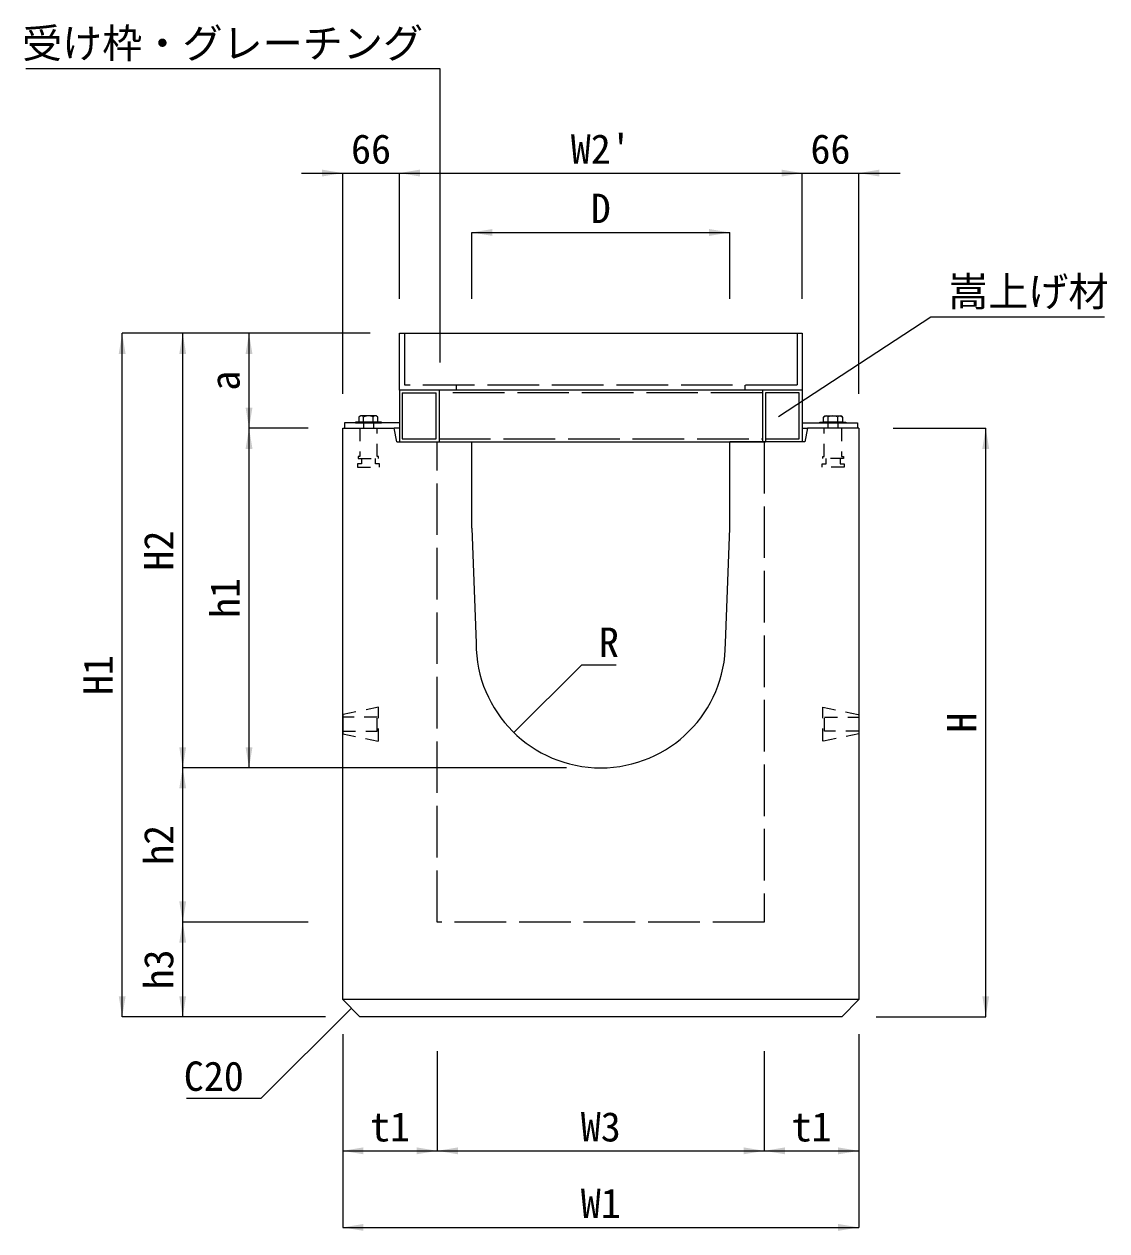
# Model space of a CAD drawing. Units: millimetres at full size. Extents: x 1009 to 10088, y 2190 to 8656.
# Drawn here: x 7543 to 8801, y 5542 to 6945 of the extents above; entities that cross this region are included whole.
import ezdxf
from ezdxf.enums import TextEntityAlignment as Align

# ---------------------------------------------------------------- set-up
doc = ezdxf.new("R2010")
doc.units = ezdxf.units.MM
doc.header["$LTSCALE"] = 10
doc.linetypes.add('DASHED', pattern=[7.5, 6, -1.5])
doc.linetypes.add('USER1', pattern=[2.7, 1.5, -1.2])
for name, color, linetype, lineweight in [('(0-0)', 4, 'Continuous', 13), ('寸法線', 7, 'Continuous', 9), ('引出線', 4, 'Continuous', 13), ('ｲﾝｻｰﾄ', 3, 'USER1', 9)]:
    doc.layers.add(name, color=color, linetype=linetype, lineweight=lineweight)
doc.styles.add('ＭＳ ゴシック', font='')
doc.styles.get('ＭＳ ゴシック').set_extended_font_data('MS Gothic')

# ---------------------------------------------------------------- blocks, each defined once
blk = doc.blocks.new('filled_arrow')
at = {"color": 0, "linetype": 'Continuous', "lineweight": -2}
blk.add_solid([(7.5, 1.25), (0, 0), (7.5, -1.25)], dxfattribs=at)

msp = doc.modelspace()

# ---------------------------------------------------------------- linework, layer by layer
at = {"layer": '(0-0)', "color": 2}
for p, q in [((7978.89, 6585.77), (8447.16, 6585.77)), ((7978.89, 6519.76), (7978.89, 6585.77)), ((8447.16, 6585.77), (8447.16, 6519.76)), ((7978.89, 6519.76), (7978.89, 6459.59)), ((8447.16, 6519.76), (7978.89, 6519.76)), ((8447.16, 6519.76), (8447.16, 6459.59)), ((7913.03, 5811.12), (7913.03, 6475.47)), ((7913.03, 6475.47), (7972.78, 6475.47)), ((7976.12, 6459.59), (7972.78, 6475.47)), ((8453.28, 6475.47), (8450.35, 6459.59)), ((8513.03, 6475.47), (8453.28, 6475.47)), ((8513.03, 6475.47), (8513.03, 5811.12)), ((7976.12, 6459.59), (7981.97, 6459.59)), ((7981.97, 6459.59), (8025.01, 6459.59)), ((8025.01, 6459.59), (8404.39, 6459.59)), ((8063.03, 6359.31), (8063.03, 6459.59)), ((8450.35, 6459.59), (8363.03, 6459.59)), ((8363.03, 6359.31), (8363.03, 6459.59)), ((8063.03, 6359.31), (8068.04, 6225.61)), ((8358.01, 6225.61), (8363.03, 6359.31)), ((7933.08, 5791.07), (7913.03, 5811.12)), ((8513.03, 5811.12), (8493.39, 5791.07)), ((8493.39, 5791.07), (7933.08, 5791.07))]:
    msp.add_line(p, q, dxfattribs=at)
at = {"layer": '(0-0)', "linetype": 'DASHED', "lineweight": 9}
for p, q in [((7985.16, 6525.61), (7985.16, 6585.77)), ((8441.31, 6585.77), (8441.31, 6525.61)), ((8441.31, 6525.61), (7985.16, 6525.61)), ((8045.06, 6525.61), (8045.06, 6519.76)), ((8380.99, 6519.76), (8380.99, 6525.61)), ((7982.24, 6516.41), (8021.67, 6516.41)), ((7982.24, 6516.41), (7982.24, 6462.93)), ((8021.67, 6462.93), (8021.67, 6516.41)), ((8025.01, 6519.76), (8025.01, 6459.59)), ((8401.05, 6516.41), (8025.01, 6516.41)), ((8401.05, 6519.76), (8401.05, 6462.93)), ((8443.82, 6516.41), (8404.39, 6516.41)), ((8404.39, 6516.41), (8404.39, 6462.93)), ((8443.82, 6462.93), (8443.82, 6516.41)), ((7982.24, 6462.93), (8021.67, 6462.93)), ((8025.01, 6462.93), (8401.05, 6462.93)), ((8401.05, 6462.93), (8401.05, 6459.59)), ((8404.39, 6462.93), (8404.39, 6459.59)), ((8404.39, 6462.93), (8443.82, 6462.93))]:
    msp.add_line(p, q, dxfattribs=at)
at = {"layer": '(0-0)', "color": 7}
for p, q in [((8401.05, 6519.76), (8401.05, 6516.41)), ((8441.16, 6519.76), (8401.05, 6519.76))]:
    msp.add_line(p, q, dxfattribs=at)
at = {"layer": '(0-0)'}
for p, q in [((7915.12, 6481.73), (7915.12, 6475.47)), ((7978.89, 6481.73), (7915.12, 6481.73)), ((8447.16, 6481.73), (8511.36, 6481.73)), ((8511.36, 6481.73), (8511.36, 6475.47)), ((7979.05, 6475.47), (7972.78, 6475.47)), ((8447.01, 6475.47), (8453.28, 6475.47))]:
    msp.add_line(p, q, dxfattribs=at)
at = {"layer": '(0-0)', "color": 3, "linetype": 'DASHED', "lineweight": 9}
for p, q in [((7937.26, 6481.73), (7937.26, 6475.47)), ((7948.96, 6481.73), (7948.96, 6475.47)), ((8477.09, 6481.73), (8477.09, 6475.47)), ((8488.79, 6481.73), (8488.79, 6475.47))]:
    msp.add_line(p, q, dxfattribs=at)
at = {"layer": '(0-0)', "color": 2, "linetype": 'DASHED', "lineweight": 9}
for p, q in [((8022.92, 5901.37), (8022.92, 6459.59)), ((8403.14, 6459.59), (8403.14, 5901.37)), ((8403.14, 5901.37), (8022.92, 5901.37))]:
    msp.add_line(p, q, dxfattribs=at)
at = {"layer": '(0-0)', "color": 3}
for p, q in [((7913.03, 6142.46), (7913.03, 6120.32)), ((7913.03, 6139.53), (7913.03, 6123.24))]:
    msp.add_line(p, q, dxfattribs=at)
at = {"layer": '(0-0)', "color": 2, "lineweight": 9}
msp.add_line((8513.03, 5811.12), (7913.03, 5811.12), dxfattribs=at)
at = {"layer": '(0-0)', "color": 2}
msp.add_arc((8213.03, 6225.61), 144.99, 180, 0, dxfattribs=at)
at = {"layer": '寸法線', "lineweight": 13}
for p, q in [((7865.03, 6772.08), (8026.89, 6772.08)), ((7913.03, 6515.47), (7913.03, 6772.08)), ((7978.89, 6625.77), (7978.89, 6772.08)), ((7978.89, 6772.08), (8447.16, 6772.08)), ((7978.89, 6625.77), (7978.89, 6772.08)), ((8399.16, 6772.08), (8561.03, 6772.08)), ((8447.16, 6625.77), (8447.16, 6772.08)), ((8447.16, 6625.77), (8447.16, 6772.08)), ((8513.03, 6515.47), (8513.03, 6772.08)), ((8063.03, 6703.03), (8363.03, 6703.03)), ((8063.03, 6625.77), (8063.03, 6703.03)), ((8363.03, 6625.77), (8363.03, 6703.03)), ((7656.63, 5791.07), (7656.63, 6585.77)), ((7944.89, 6585.77), (7656.63, 6585.77)), ((7726.99, 6080.62), (7726.99, 6585.77)), ((7944.89, 6585.77), (7726.99, 6585.77)), ((7804.09, 6475.47), (7804.09, 6585.77)), ((7944.89, 6585.77), (7804.09, 6585.77)), ((7804.09, 6080.62), (7804.09, 6475.47)), ((7873.03, 6475.47), (7804.09, 6475.47)), ((7873.03, 6475.47), (7804.09, 6475.47)), ((8553.03, 6475.47), (8660.61, 6475.47)), ((8660.61, 5791.07), (8660.61, 6475.47)), ((7726.99, 5901.37), (7726.99, 6080.62)), ((8173.24, 6080.62), (7726.99, 6080.62)), ((8173.24, 6080.62), (7726.99, 6080.62)), ((8173.24, 6080.62), (7804.09, 6080.62)), ((7726.99, 5791.07), (7726.99, 5901.37)), ((7873.03, 5901.37), (7726.99, 5901.37)), ((7873.03, 5901.37), (7726.99, 5901.37)), ((7893.08, 5791.07), (7656.63, 5791.07)), ((7893.08, 5791.07), (7726.99, 5791.07)), ((8533.39, 5791.07), (8660.61, 5791.07)), ((7913.03, 5771.12), (7913.03, 5635.34)), ((7913.03, 5771.12), (7913.03, 5546.31)), ((8513.03, 5771.12), (8513.03, 5635.34)), ((8513.03, 5771.12), (8513.03, 5546.31)), ((8022.92, 5751.07), (8022.92, 5635.34)), ((8022.92, 5751.07), (8022.92, 5635.34)), ((8403.14, 5751.07), (8403.14, 5635.34)), ((8403.14, 5751.07), (8403.14, 5635.34)), ((7913.03, 5635.34), (8022.92, 5635.34)), ((8022.92, 5635.34), (8403.14, 5635.34)), ((8403.14, 5635.34), (8513.03, 5635.34)), ((7913.03, 5546.31), (8513.03, 5546.31))]:
    msp.add_line(p, q, dxfattribs=at)
at = {"layer": '引出線'}
for points in [[(8026.42, 6551.78), (8026.42, 6893.2), (7544.45, 6893.2)], [(8419.7, 6489.07), (8596.85, 6605.13), (8798.68, 6605.13)], [(8111.97, 6121.65), (8190.88, 6200.56), (8230.8, 6200.56)], [(7923.06, 5801.1), (7818.01, 5696.05), (7731.5, 5696.05)]]:
    msp.add_lwpolyline(points, dxfattribs=at)
at = {"layer": 'ｲﾝｻｰﾄ', "linetype": 'Continuous'}
for p, q in [((7928.07, 6482.57), (7928.07, 6481.73)), ((7958.15, 6482.57), (7928.07, 6482.57)), ((7928.07, 6481.73), (7958.15, 6481.73)), ((7933.92, 6489.67), (7931.83, 6488.42)), ((7931.83, 6488.42), (7931.83, 6482.57)), ((7931.83, 6482.57), (7953.98, 6482.57)), ((7952.31, 6489.67), (7933.92, 6489.67)), ((7948.96, 6481.73), (7936.85, 6481.73)), ((7937.26, 6482.57), (7937.26, 6488.42)), ((7948.55, 6482.57), (7948.55, 6488.42)), ((7953.98, 6488.42), (7952.31, 6489.67)), ((7953.98, 6482.57), (7953.98, 6488.42)), ((7958.15, 6481.73), (7958.15, 6482.57)), ((8467.9, 6481.73), (8467.9, 6482.57)), ((8467.9, 6482.57), (8497.98, 6482.57)), ((8472.08, 6488.42), (8473.75, 6489.67)), ((8472.08, 6482.57), (8472.08, 6488.42)), ((8494.22, 6482.57), (8472.08, 6482.57)), ((8473.75, 6489.67), (8492.13, 6489.67)), ((8477.09, 6481.73), (8489.21, 6481.73)), ((8477.51, 6482.57), (8477.51, 6488.42)), ((8488.79, 6482.57), (8488.79, 6488.42)), ((8492.13, 6489.67), (8494.22, 6488.42)), ((8494.22, 6488.42), (8494.22, 6482.57)), ((8497.98, 6482.57), (8497.98, 6481.73))]:
    msp.add_line(p, q, dxfattribs=at)
at = {"layer": 'ｲﾝｻｰﾄ'}
for p, q in [((7933.08, 6475.47), (7933.08, 6442.46)), ((7953.14, 6442.46), (7953.14, 6475.47)), ((8472.92, 6442.46), (8472.92, 6475.47)), ((8492.97, 6475.47), (8492.97, 6442.46)), ((7933.08, 6442.46), (7930.99, 6442.46)), ((7930.99, 6442.46), (7930.99, 6440.37)), ((7930.99, 6440.37), (7954.81, 6440.37)), ((7934.76, 6440.37), (7934.76, 6434.1)), ((7951.05, 6434.1), (7951.05, 6440.37)), ((7954.81, 6442.46), (7953.14, 6442.46)), ((7954.81, 6440.37), (7954.81, 6442.46)), ((8471.24, 6440.37), (8471.24, 6442.46)), ((8471.24, 6442.46), (8472.92, 6442.46)), ((8495.06, 6440.37), (8471.24, 6440.37)), ((8475.01, 6434.1), (8475.01, 6440.37)), ((8491.3, 6440.37), (8491.3, 6434.1)), ((8492.97, 6442.46), (8495.06, 6442.46)), ((8495.06, 6442.46), (8495.06, 6440.37)), ((7934.76, 6434.1), (7930.16, 6434.1)), ((7930.16, 6434.1), (7930.16, 6430.34)), ((7930.16, 6430.34), (7955.65, 6430.34)), ((7955.65, 6434.1), (7951.05, 6434.1)), ((7955.65, 6430.34), (7955.65, 6434.1)), ((8470.41, 6430.34), (8470.41, 6434.1)), ((8470.41, 6434.1), (8475.01, 6434.1)), ((8495.9, 6430.34), (8470.41, 6430.34)), ((8491.3, 6434.1), (8495.9, 6434.1)), ((8495.9, 6434.1), (8495.9, 6430.34)), ((7954.81, 6151.23), (7913.03, 6142.46)), ((7954.81, 6111.54), (7954.81, 6151.23)), ((8471.24, 6111.54), (8471.24, 6151.23)), ((8471.24, 6151.23), (8513.03, 6142.46)), ((7953.14, 6139.53), (7913.03, 6139.53)), ((7953.14, 6123.24), (7953.14, 6139.53)), ((8473.33, 6123.24), (8473.33, 6139.53)), ((8473.33, 6139.53), (8513.03, 6139.53)), ((8513.03, 6142.46), (8513.03, 6120.32)), ((8513.03, 6139.53), (8513.03, 6123.24)), ((7913.03, 6123.24), (7953.14, 6123.24)), ((7913.03, 6120.32), (7954.81, 6111.54)), ((8513.03, 6120.32), (8471.24, 6111.54)), ((8513.03, 6123.24), (8473.33, 6123.24))]:
    msp.add_line(p, q, dxfattribs=at)
at = {"layer": 'ｲﾝｻｰﾄ', "linetype": 'Continuous'}
for centre, radius, start, end in [((7934.76, 6485.49), 4.18, 49.67188, 130.34375), ((7943.11, 6474.21), 15.46, 69.34375, 110.67188), ((7951.05, 6485.49), 4.18, 49.9375, 130.07812), ((8475.01, 6485.49), 4.18, 49.92188, 130.0625), ((8482.94, 6474.21), 15.46, 69.32812, 110.65625), ((8491.3, 6485.49), 4.18, 49.65625, 130.32812)]:
    msp.add_arc(centre, radius, start, end, dxfattribs=at)

# ---------------------------------------------------------------- block references
at = {"layer": '寸法線', "lineweight": 13, "xscale": 3.2, "yscale": 3.2}
for p, rotation in [((7913.03, 6772.08), 180), ((8447.16, 6772.08), 180), ((8447.16, 6772.08), 180), ((8363.03, 6703.03), 180), ((7656.63, 6585.77), 270), ((7726.99, 6585.77), 270), ((7804.09, 6585.77), 270), ((7804.09, 6475.47), 90), ((7804.09, 6475.47), 270), ((8660.61, 6475.47), 270), ((7726.99, 6080.62), 90), ((7804.09, 6080.62), 90), ((7726.99, 6080.62), 270), ((7726.99, 5901.37), 90), ((7726.99, 5901.37), 270), ((7656.63, 5791.07), 90), ((7726.99, 5791.07), 90), ((8660.61, 5791.07), 90), ((8022.92, 5635.34), 180), ((8403.14, 5635.34), 180), ((8513.03, 5635.34), 180), ((8513.03, 5546.31), 180)]:
    msp.add_blockref('filled_arrow', p, dxfattribs=dict(at, rotation=rotation))
for p in [(7978.89, 6772.08), (7978.89, 6772.08), (8513.03, 6772.08), (8063.03, 6703.03), (7913.03, 5635.34), (8022.92, 5635.34), (8403.14, 5635.34), (7913.03, 5546.31)]:
    msp.add_blockref('filled_arrow', p, dxfattribs=at)
at = {"layer": '引出線', "xscale": 0.16, "yscale": 0.16}
for p, rotation in [((8026.42, 6551.78), 90), ((8419.7, 6489.07), 33.2), ((8111.97, 6121.65), 45), ((7923.06, 5801.1), 225)]:
    msp.add_blockref('filled_arrow', p, dxfattribs=dict(at, rotation=rotation))

# ---------------------------------------------------------------- texts
at = {"layer": '寸法線', "style": 'ＭＳ ゴシック'}
for s, p in [("W2'", (8213.03, 6800.08)), ('66', (7945.96, 6800.08)), ('66', (8480.09, 6800.08)), ('D', (8213.03, 6731.03)), ('t1', (7967.97, 5663.34)), ('W3', (8213.03, 5663.34)), ('t1', (8458.08, 5663.34)), ('W1', (8213.03, 5574.31))]:
    msp.add_text(s, height=34.18, dxfattribs=at).set_placement(p, align=Align.MIDDLE_CENTER)
for s, p in [('a', (7776.09, 6530.62)), ('H2', (7698.99, 6333.2)), ('h1', (7776.09, 6278.04)), ('H1', (7628.63, 6188.42)), ('H', (8632.61, 6133.27)), ('h2', (7698.99, 5991)), ('h3', (7698.99, 5846.22))]:
    msp.add_text(s, height=34.18, rotation=90, dxfattribs=at).set_placement(p, align=Align.MIDDLE_CENTER)
at = {"layer": '引出線', "style": 'ＭＳ ゴシック'}
for s, p in [('受け枠・グレーチング', (8006.42, 6940.06)), ('C20', (7798.01, 5739.25))]:
    msp.add_text(s, height=34.18, dxfattribs=at).set_placement(p, align=Align.TOP_RIGHT)
for s, p in [('嵩上げ材', (8616.85, 6651.44)), ('R', (8210.88, 6243.76))]:
    msp.add_text(s, height=34.18, dxfattribs=at).set_placement(p, align=Align.TOP_LEFT)

doc.saveas('drawing.dxf')
